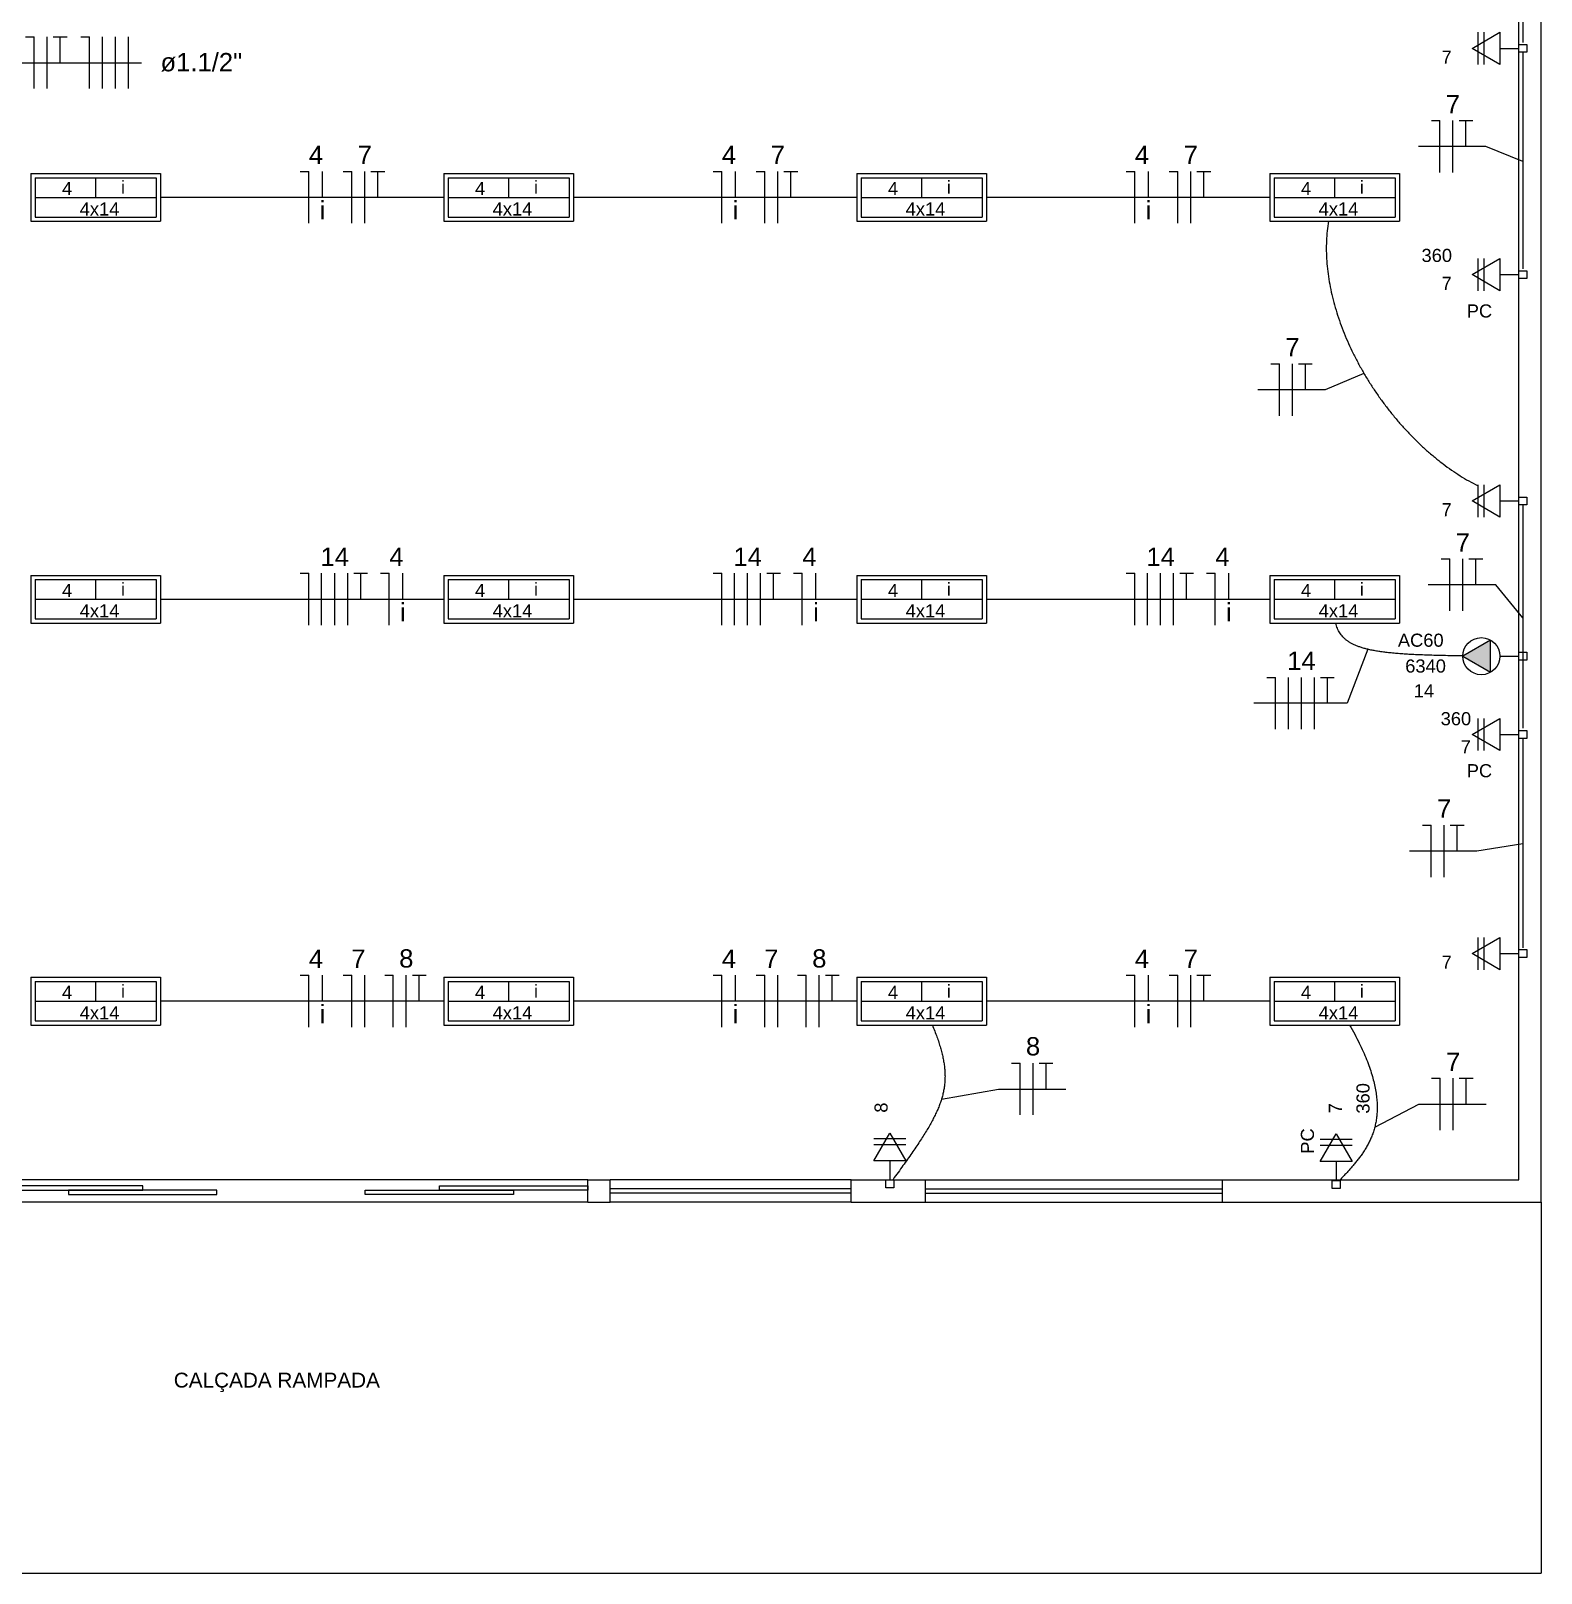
# Model space of a CAD drawing. Extents: x -47 to 87, y -70 to 0.
# Drawn here: x -20.36 to 0, y -70 to -49.21 of the extents above; entities that cross this region are included whole.
import ezdxf

# ---------------------------------------------------------------- set-up
doc = ezdxf.new("R2010")
doc.units = 0
doc.header["$MEASUREMENT"] = 0
doc.layers.get('0').update_dxf_attribs({"linetype": 'CONTINUOUS'})
for name, color, linetype in [('COR30', 1, 'CONTINUOUS'), ('EL-CONDUTOS', 4, 'CONTINUOUS'), ('EL-FIOS', 9, 'CONTINUOUS'), ('EL-TEXTOS_FIOS', 7, 'CONTINUOUS'), ('EL-TEXTOS_PONTOS', 3, 'CONTINUOUS'), ('P-SIMBOL', 3, 'CONTINUOUS'), ('PAREDES', 6, 'CONTINUOUS')]:
    doc.layers.add(name, color=color, linetype=linetype)
doc.styles.add('ARIAL', font='')
doc.styles.get('ARIAL').set_extended_font_data('Arial')

msp = doc.modelspace()

# ---------------------------------------------------------------- hatches: boundary and pattern name
at = {"layer": 'P-SIMBOL', "linetype": 'CONTINUOUS'}
for points in [[(-0.681, -57.642), (-1.056, -57.642), (-0.681, -57.425)], [(-0.681, -57.642), (-1.056, -57.642), (-0.681, -57.858)]]:
    msp.add_hatch(color=256, dxfattribs=at).paths.add_polyline_path(points)

# ---------------------------------------------------------------- linework, layer by layer
at = {"color": 8}
for p, q in [((-12.85, -64.7), (-20.85, -64.7)), ((-12.85, -65), (-20.85, -65))]:
    msp.add_line(p, q, dxfattribs=at)
for p, q in [((-9.3, -64.7), (-12.55, -64.7)), ((-9.3, -64.82), (-12.55, -64.82)), ((-8.3, -64.7), (-4.3, -64.7)), ((-8.3, -64.82), (-4.3, -64.82)), ((-0.6, -64.7), (-0.3, -64.7)), ((-12.85, -65), (-20.85, -65)), ((-9.3, -64.88), (-12.55, -64.88)), ((-9.3, -65), (-12.55, -65)), ((-8.3, -64.88), (-4.3, -64.88)), ((-8.3, -65), (-4.3, -65)), ((0, -65), (0, -70)), ((-44, -70), (0, -70))]:
    msp.add_line(p, q)
for points in [[(-18.85, -64.779), (-20.85, -64.779), (-20.85, -64.838), (-18.85, -64.838), (-18.85, -64.779)], [(-17.85, -64.838), (-19.85, -64.838), (-19.85, -64.897), (-17.85, -64.897), (-17.85, -64.838)], [(-15.85, -64.838), (-13.85, -64.838), (-13.85, -64.897), (-15.85, -64.897), (-15.85, -64.838)], [(-14.85, -64.779), (-12.85, -64.779), (-12.85, -64.838), (-14.85, -64.838), (-14.85, -64.779)]]:
    msp.add_lwpolyline(points, close=True)
at = {"layer": 'EL-CONDUTOS', "linetype": 'CONTINUOUS'}
for points, knots in [([(-0.247, -46.086), (-0.247, -46.134), (-0.247, -46.226), (-0.247, -46.362), (-0.247, -46.491), (-0.247, -46.615), (-0.247, -46.733), (-0.247, -46.847), (-0.247, -46.956), (-0.247, -47.061), (-0.247, -47.164), (-0.247, -47.263), (-0.247, -47.36), (-0.247, -47.455), (-0.247, -47.548), (-0.247, -47.641), (-0.247, -47.733), (-0.247, -47.825), (-0.247, -47.918), (-0.247, -48.011), (-0.247, -48.106), (-0.247, -48.202), (-0.247, -48.301), (-0.247, -48.403), (-0.247, -48.507), (-0.247, -48.616), (-0.247, -48.729), (-0.247, -48.846), (-0.247, -48.969), (-0.247, -49.097), (-0.247, -49.231), (-0.247, -49.323), (-0.247, -49.37)], [0, 0, 0, 0, 0.141941, 0.277248, 0.406391, 0.529841, 0.648068, 0.761543, 0.870738, 0.976122, 1.078167, 1.177343, 1.274121, 1.368971, 1.462365, 1.554773, 1.646666, 1.738514, 1.830789, 1.92396, 2.0185, 2.114877, 2.213565, 2.315032, 2.419749, 2.528188, 2.640819, 2.758114, 2.880541, 3.008573, 3.14268, 3.283333, 3.283333, 3.283333, 3.283333]), ([(-0.247, -49.503), (-0.247, -49.549), (-0.247, -49.64), (-0.247, -49.771), (-0.247, -49.895), (-0.247, -50.011), (-0.247, -50.12), (-0.247, -50.222), (-0.247, -50.32), (-0.247, -50.412), (-0.247, -50.499), (-0.247, -50.583), (-0.247, -50.664), (-0.247, -50.742), (-0.247, -50.819), (-0.247, -50.894), (-0.247, -50.968), (-0.247, -51.042), (-0.247, -51.117), (-0.247, -51.193), (-0.247, -51.271), (-0.247, -51.351), (-0.247, -51.435), (-0.247, -51.521), (-0.247, -51.613), (-0.247, -51.709), (-0.247, -51.81), (-0.247, -51.918), (-0.247, -52.033), (-0.247, -52.155), (-0.247, -52.285), (-0.247, -52.374), (-0.247, -52.42)], [0, 0, 0, 0, 0.140022, 0.27131, 0.394484, 0.510164, 0.61897, 0.72152, 0.818436, 0.910335, 0.997839, 1.081566, 1.162136, 1.240169, 1.316285, 1.391103, 1.465243, 1.539324, 1.613967, 1.68979, 1.767414, 1.847458, 1.930542, 2.017285, 2.108307, 2.204228, 2.305667, 2.413244, 2.527578, 2.64929, 2.778999, 2.917325, 2.917325, 2.917325, 2.917325]), ([(-14.793, -51.458), (-14.848, -51.458), (-14.955, -51.458), (-15.112, -51.458), (-15.262, -51.458), (-15.405, -51.458), (-15.542, -51.458), (-15.674, -51.458), (-15.8, -51.458), (-15.922, -51.458), (-16.041, -51.458), (-16.156, -51.458), (-16.268, -51.458), (-16.378, -51.458), (-16.486, -51.458), (-16.593, -51.458), (-16.7, -51.458), (-16.807, -51.458), (-16.914, -51.458), (-17.022, -51.458), (-17.132, -51.458), (-17.244, -51.458), (-17.359, -51.458), (-17.478, -51.458), (-17.6, -51.458), (-17.726, -51.458), (-17.858, -51.458), (-17.995, -51.458), (-18.138, -51.458), (-18.288, -51.458), (-18.445, -51.458), (-18.552, -51.458), (-18.607, -51.458)], [0, 0, 0, 0, 0.164499, 0.321262, 0.470842, 0.613789, 0.750659, 0.882002, 1.008371, 1.13032, 1.248401, 1.363166, 1.475168, 1.58496, 1.693093, 1.800122, 1.906598, 2.013074, 2.120102, 2.228236, 2.338028, 2.45003, 2.564795, 2.682875, 2.804824, 2.931194, 3.062537, 3.199406, 3.342354, 3.491933, 3.648696, 3.813196, 3.813196, 3.813196, 3.813196]), ([(-9.227, -51.458), (-9.282, -51.458), (-9.389, -51.458), (-9.546, -51.458), (-9.695, -51.458), (-9.838, -51.458), (-9.976, -51.458), (-10.107, -51.458), (-10.234, -51.458), (-10.356, -51.458), (-10.474, -51.458), (-10.589, -51.458), (-10.701, -51.458), (-10.811, -51.458), (-10.919, -51.458), (-11.027, -51.458), (-11.133, -51.458), (-11.24, -51.458), (-11.347, -51.458), (-11.456, -51.458), (-11.565, -51.458), (-11.678, -51.458), (-11.793, -51.458), (-11.911, -51.458), (-12.033, -51.458), (-12.16, -51.458), (-12.291, -51.458), (-12.428, -51.458), (-12.571, -51.458), (-12.721, -51.458), (-12.878, -51.458), (-12.985, -51.458), (-13.04, -51.458)], [0, 0, 0, 0, 0.1645, 0.321263, 0.470842, 0.61379, 0.75066, 0.882004, 1.008374, 1.130324, 1.248405, 1.363171, 1.475174, 1.584967, 1.693102, 1.800132, 1.90661, 2.013088, 2.120119, 2.228255, 2.338049, 2.450054, 2.564822, 2.682906, 2.804859, 2.931233, 3.06258, 3.199454, 3.342406, 3.491991, 3.648759, 3.813264, 3.813264, 3.813264, 3.813264]), ([(-3.66, -51.458), (-3.715, -51.458), (-3.822, -51.458), (-3.979, -51.458), (-4.129, -51.458), (-4.272, -51.458), (-4.409, -51.458), (-4.54, -51.458), (-4.667, -51.458), (-4.789, -51.458), (-4.907, -51.458), (-5.022, -51.458), (-5.134, -51.458), (-5.244, -51.458), (-5.353, -51.458), (-5.46, -51.458), (-5.567, -51.458), (-5.673, -51.458), (-5.781, -51.458), (-5.889, -51.458), (-5.999, -51.458), (-6.111, -51.458), (-6.226, -51.458), (-6.344, -51.458), (-6.466, -51.458), (-6.593, -51.458), (-6.724, -51.458), (-6.862, -51.458), (-7.005, -51.458), (-7.154, -51.458), (-7.311, -51.458), (-7.418, -51.458), (-7.473, -51.458)], [0, 0, 0, 0, 0.164502, 0.321267, 0.470848, 0.613798, 0.750669, 0.882014, 1.008386, 1.130336, 1.248419, 1.363185, 1.475189, 1.584982, 1.693117, 1.800147, 1.906624, 2.013101, 2.120131, 2.228266, 2.338059, 2.450062, 2.564829, 2.682911, 2.804861, 2.931232, 3.062577, 3.199448, 3.342397, 3.491978, 3.648742, 3.813244, 3.813244, 3.813244, 3.813244]), ([(-2.866, -51.778), (-2.872, -51.822), (-2.886, -51.911), (-2.895, -52.045), (-2.897, -52.181), (-2.891, -52.318), (-2.878, -52.457), (-2.857, -52.595), (-2.83, -52.735), (-2.796, -52.874), (-2.755, -53.014), (-2.709, -53.152), (-2.656, -53.29), (-2.598, -53.427), (-2.534, -53.563), (-2.465, -53.696), (-2.392, -53.828), (-2.313, -53.957), (-2.23, -54.083), (-2.143, -54.207), (-2.052, -54.327), (-1.957, -54.444), (-1.859, -54.557), (-1.757, -54.665), (-1.652, -54.769), (-1.545, -54.868), (-1.435, -54.962), (-1.323, -55.051), (-1.209, -55.133), (-1.093, -55.21), (-0.976, -55.281), (-0.896, -55.322), (-0.856, -55.343)], [0, 0, 0, 0, 0.133367, 0.267855, 0.403666, 0.540944, 0.679775, 0.8202, 0.962214, 1.105774, 1.250804, 1.3972, 1.544831, 1.693547, 1.843178, 1.993541, 2.14444, 2.29567, 2.447019, 2.598269, 2.749201, 2.899595, 3.049233, 3.197899, 3.345386, 3.491494, 3.636035, 3.778837, 3.919744, 4.058623, 4.195366, 4.329897, 4.329897, 4.329897, 4.329897]), ([(-0.247, -55.602), (-0.247, -55.65), (-0.247, -55.744), (-0.247, -55.879), (-0.247, -56.007), (-0.247, -56.127), (-0.247, -56.239), (-0.247, -56.346), (-0.247, -56.446), (-0.247, -56.541), (-0.247, -56.632), (-0.247, -56.718), (-0.247, -56.802), (-0.247, -56.882), (-0.247, -56.961), (-0.247, -57.039), (-0.247, -57.116), (-0.247, -57.192), (-0.247, -57.269), (-0.247, -57.348), (-0.247, -57.428), (-0.247, -57.511), (-0.247, -57.597), (-0.247, -57.687), (-0.247, -57.781), (-0.247, -57.88), (-0.247, -57.985), (-0.247, -58.096), (-0.247, -58.215), (-0.247, -58.34), (-0.247, -58.475), (-0.247, -58.567), (-0.247, -58.614)], [0, 0, 0, 0, 0.144706, 0.280381, 0.407664, 0.527196, 0.639618, 0.74557, 0.845692, 0.940625, 1.031009, 1.117485, 1.200693, 1.281274, 1.359867, 1.437113, 1.513653, 1.590128, 1.667176, 1.74544, 1.825559, 1.908174, 1.993924, 2.083452, 2.177396, 2.276398, 2.381097, 2.492135, 2.610151, 2.735787, 2.869681, 3.012476, 3.012476, 3.012476, 3.012476]), ([(-18.607, -56.875), (-18.552, -56.875), (-18.445, -56.875), (-18.288, -56.875), (-18.138, -56.875), (-17.995, -56.875), (-17.858, -56.875), (-17.726, -56.875), (-17.6, -56.875), (-17.478, -56.875), (-17.359, -56.875), (-17.244, -56.875), (-17.132, -56.875), (-17.022, -56.875), (-16.914, -56.875), (-16.807, -56.875), (-16.7, -56.875), (-16.593, -56.875), (-16.486, -56.875), (-16.378, -56.875), (-16.268, -56.875), (-16.156, -56.875), (-16.041, -56.875), (-15.922, -56.875), (-15.8, -56.875), (-15.674, -56.875), (-15.542, -56.875), (-15.405, -56.875), (-15.262, -56.875), (-15.112, -56.875), (-14.955, -56.875), (-14.848, -56.875), (-14.793, -56.875)], [0, 0, 0, 0, 0.164499, 0.321262, 0.470842, 0.613789, 0.750659, 0.882002, 1.008371, 1.13032, 1.248401, 1.363166, 1.475168, 1.58496, 1.693093, 1.800122, 1.906598, 2.013074, 2.120102, 2.228236, 2.338028, 2.45003, 2.564795, 2.682875, 2.804824, 2.931194, 3.062537, 3.199406, 3.342354, 3.491933, 3.648696, 3.813196, 3.813196, 3.813196, 3.813196]), ([(-13.04, -56.875), (-12.985, -56.875), (-12.878, -56.875), (-12.721, -56.875), (-12.571, -56.875), (-12.428, -56.875), (-12.291, -56.875), (-12.16, -56.875), (-12.033, -56.875), (-11.911, -56.875), (-11.793, -56.875), (-11.678, -56.875), (-11.565, -56.875), (-11.456, -56.875), (-11.347, -56.875), (-11.24, -56.875), (-11.133, -56.875), (-11.027, -56.875), (-10.919, -56.875), (-10.811, -56.875), (-10.701, -56.875), (-10.589, -56.875), (-10.474, -56.875), (-10.356, -56.875), (-10.234, -56.875), (-10.107, -56.875), (-9.976, -56.875), (-9.838, -56.875), (-9.695, -56.875), (-9.546, -56.875), (-9.389, -56.875), (-9.282, -56.875), (-9.227, -56.875)], [0, 0, 0, 0, 0.164505, 0.321274, 0.470858, 0.613811, 0.750684, 0.882032, 1.008405, 1.130358, 1.248442, 1.36321, 1.475215, 1.585009, 1.693145, 1.800176, 1.906654, 2.013132, 2.120162, 2.228297, 2.33809, 2.450093, 2.564859, 2.682941, 2.80489, 2.931261, 3.062604, 3.199474, 3.342422, 3.492001, 3.648765, 3.813264, 3.813264, 3.813264, 3.813264]), ([(-7.473, -56.875), (-7.418, -56.875), (-7.311, -56.875), (-7.154, -56.875), (-7.005, -56.875), (-6.862, -56.875), (-6.724, -56.875), (-6.593, -56.875), (-6.466, -56.875), (-6.344, -56.875), (-6.226, -56.875), (-6.111, -56.875), (-5.999, -56.875), (-5.889, -56.875), (-5.781, -56.875), (-5.673, -56.875), (-5.567, -56.875), (-5.46, -56.875), (-5.353, -56.875), (-5.244, -56.875), (-5.134, -56.875), (-5.022, -56.875), (-4.907, -56.875), (-4.789, -56.875), (-4.667, -56.875), (-4.54, -56.875), (-4.409, -56.875), (-4.272, -56.875), (-4.129, -56.875), (-3.979, -56.875), (-3.822, -56.875), (-3.715, -56.875), (-3.66, -56.875)], [0, 0, 0, 0, 0.164501, 0.321266, 0.470847, 0.613796, 0.750667, 0.882011, 1.008383, 1.130333, 1.248415, 1.363181, 1.475185, 1.584977, 1.693112, 1.800142, 1.90662, 2.013097, 2.120127, 2.228262, 2.338055, 2.450059, 2.564825, 2.682907, 2.804858, 2.931229, 3.062574, 3.199446, 3.342395, 3.491977, 3.648742, 3.813244, 3.813244, 3.813244, 3.813244]), ([(-1.055, -57.638), (-1.095, -57.637), (-1.172, -57.636), (-1.286, -57.635), (-1.395, -57.632), (-1.499, -57.629), (-1.597, -57.626), (-1.691, -57.622), (-1.78, -57.617), (-1.864, -57.612), (-1.944, -57.606), (-2.02, -57.599), (-2.091, -57.591), (-2.158, -57.582), (-2.22, -57.573), (-2.279, -57.562), (-2.334, -57.55), (-2.386, -57.537), (-2.433, -57.522), (-2.477, -57.507), (-2.518, -57.49), (-2.555, -57.471), (-2.589, -57.452), (-2.62, -57.43), (-2.648, -57.407), (-2.673, -57.383), (-2.696, -57.356), (-2.715, -57.328), (-2.732, -57.298), (-2.747, -57.266), (-2.759, -57.233), (-2.765, -57.209), (-2.768, -57.198)], [0, 0, 0, 0, 0.119114, 0.232937, 0.341582, 0.445164, 0.543796, 0.637596, 0.726684, 0.81118, 0.891211, 0.966907, 1.038403, 1.105841, 1.169369, 1.229148, 1.285349, 1.338157, 1.387775, 1.434425, 1.478355, 1.519836, 1.559172, 1.596696, 1.632768, 1.667775, 1.70212, 1.736209, 1.770443, 1.805199, 1.840826, 1.877635, 1.877635, 1.877635, 1.877635]), ([(-0.247, -58.75), (-0.247, -58.795), (-0.247, -58.883), (-0.247, -59.01), (-0.247, -59.129), (-0.247, -59.241), (-0.247, -59.347), (-0.247, -59.446), (-0.247, -59.54), (-0.247, -59.629), (-0.247, -59.714), (-0.247, -59.795), (-0.247, -59.873), (-0.247, -59.949), (-0.247, -60.023), (-0.247, -60.095), (-0.247, -60.167), (-0.247, -60.239), (-0.247, -60.312), (-0.247, -60.385), (-0.247, -60.46), (-0.247, -60.538), (-0.247, -60.619), (-0.247, -60.703), (-0.247, -60.791), (-0.247, -60.884), (-0.247, -60.983), (-0.247, -61.087), (-0.247, -61.198), (-0.247, -61.316), (-0.247, -61.442), (-0.247, -61.528), (-0.247, -61.573)], [0, 0, 0, 0, 0.135353, 0.262269, 0.381347, 0.493186, 0.598385, 0.697544, 0.79126, 0.880133, 0.964762, 1.045747, 1.123684, 1.199175, 1.272817, 1.34521, 1.416953, 1.488644, 1.560883, 1.634268, 1.709399, 1.786874, 1.867292, 1.951253, 2.039355, 2.132197, 2.230378, 2.334497, 2.445153, 2.562946, 2.688473, 2.822334, 2.822334, 2.822334, 2.822334]), ([(-14.793, -62.292), (-14.848, -62.292), (-14.955, -62.292), (-15.112, -62.292), (-15.262, -62.292), (-15.405, -62.292), (-15.542, -62.292), (-15.674, -62.292), (-15.8, -62.292), (-15.922, -62.292), (-16.041, -62.292), (-16.156, -62.292), (-16.268, -62.292), (-16.378, -62.292), (-16.486, -62.292), (-16.593, -62.292), (-16.7, -62.292), (-16.807, -62.292), (-16.914, -62.292), (-17.022, -62.292), (-17.132, -62.292), (-17.244, -62.292), (-17.359, -62.292), (-17.478, -62.292), (-17.6, -62.292), (-17.726, -62.292), (-17.858, -62.292), (-17.995, -62.292), (-18.138, -62.292), (-18.288, -62.292), (-18.445, -62.292), (-18.552, -62.292), (-18.607, -62.292)], [0, 0, 0, 0, 0.164499, 0.321262, 0.470842, 0.613789, 0.750659, 0.882002, 1.008371, 1.13032, 1.248401, 1.363166, 1.475168, 1.58496, 1.693093, 1.800122, 1.906598, 2.013074, 2.120102, 2.228236, 2.338028, 2.45003, 2.564795, 2.682875, 2.804824, 2.931194, 3.062537, 3.199406, 3.342354, 3.491933, 3.648696, 3.813196, 3.813196, 3.813196, 3.813196]), ([(-9.227, -62.292), (-9.282, -62.292), (-9.389, -62.292), (-9.546, -62.292), (-9.695, -62.292), (-9.838, -62.292), (-9.976, -62.292), (-10.107, -62.292), (-10.234, -62.292), (-10.356, -62.292), (-10.474, -62.292), (-10.589, -62.292), (-10.701, -62.292), (-10.811, -62.292), (-10.919, -62.292), (-11.027, -62.292), (-11.133, -62.292), (-11.24, -62.292), (-11.347, -62.292), (-11.456, -62.292), (-11.565, -62.292), (-11.678, -62.292), (-11.793, -62.292), (-11.911, -62.292), (-12.033, -62.292), (-12.16, -62.292), (-12.291, -62.292), (-12.428, -62.292), (-12.571, -62.292), (-12.721, -62.292), (-12.878, -62.292), (-12.985, -62.292), (-13.04, -62.292)], [0, 0, 0, 0, 0.1645, 0.321263, 0.470842, 0.61379, 0.75066, 0.882004, 1.008374, 1.130324, 1.248405, 1.363171, 1.475174, 1.584967, 1.693102, 1.800132, 1.90661, 2.013088, 2.120119, 2.228255, 2.338049, 2.450054, 2.564822, 2.682906, 2.804859, 2.931233, 3.06258, 3.199454, 3.342406, 3.491991, 3.648759, 3.813264, 3.813264, 3.813264, 3.813264]), ([(-3.66, -62.292), (-3.715, -62.292), (-3.822, -62.292), (-3.979, -62.292), (-4.129, -62.292), (-4.272, -62.292), (-4.409, -62.292), (-4.54, -62.292), (-4.667, -62.292), (-4.789, -62.292), (-4.907, -62.292), (-5.022, -62.292), (-5.134, -62.292), (-5.244, -62.292), (-5.353, -62.292), (-5.46, -62.292), (-5.567, -62.292), (-5.673, -62.292), (-5.781, -62.292), (-5.889, -62.292), (-5.999, -62.292), (-6.111, -62.292), (-6.226, -62.292), (-6.344, -62.292), (-6.466, -62.292), (-6.593, -62.292), (-6.724, -62.292), (-6.862, -62.292), (-7.005, -62.292), (-7.154, -62.292), (-7.311, -62.292), (-7.418, -62.292), (-7.473, -62.292)], [0, 0, 0, 0, 0.164502, 0.321267, 0.470848, 0.613798, 0.750669, 0.882014, 1.008386, 1.130336, 1.248419, 1.363185, 1.475189, 1.584982, 1.693117, 1.800147, 1.906624, 2.013101, 2.120131, 2.228266, 2.338059, 2.450062, 2.564829, 2.682911, 2.804861, 2.931232, 3.062577, 3.199448, 3.342397, 3.491978, 3.648742, 3.813244, 3.813244, 3.813244, 3.813244]), ([(-8.206, -62.615), (-8.195, -62.641), (-8.174, -62.694), (-8.145, -62.771), (-8.119, -62.845), (-8.097, -62.917), (-8.078, -62.986), (-8.063, -63.053), (-8.051, -63.118), (-8.042, -63.181), (-8.037, -63.243), (-8.035, -63.304), (-8.037, -63.363), (-8.042, -63.423), (-8.051, -63.482), (-8.063, -63.541), (-8.079, -63.6), (-8.098, -63.659), (-8.121, -63.719), (-8.147, -63.781), (-8.177, -63.843), (-8.21, -63.907), (-8.246, -63.973), (-8.287, -64.041), (-8.331, -64.112), (-8.378, -64.185), (-8.429, -64.261), (-8.483, -64.34), (-8.541, -64.423), (-8.603, -64.509), (-8.668, -64.6), (-8.713, -64.662), (-8.736, -64.693)], [0, 0, 0, 0, 0.08678, 0.169259, 0.247737, 0.322535, 0.393987, 0.462454, 0.528315, 0.591974, 0.653858, 0.714412, 0.774098, 0.833389, 0.892758, 0.952676, 1.013599, 1.075969, 1.140203, 1.206695, 1.275813, 1.347902, 1.423283, 1.502257, 1.585111, 1.672113, 1.763522, 1.859585, 1.960544, 2.066635, 2.178086, 2.295128, 2.295128, 2.295128, 2.295128]), ([(-2.583, -62.613), (-2.56, -62.654), (-2.514, -62.734), (-2.453, -62.853), (-2.399, -62.967), (-2.353, -63.076), (-2.314, -63.18), (-2.282, -63.279), (-2.256, -63.373), (-2.236, -63.463), (-2.222, -63.549), (-2.213, -63.632), (-2.21, -63.71), (-2.211, -63.784), (-2.217, -63.856), (-2.228, -63.924), (-2.242, -63.988), (-2.26, -64.05), (-2.281, -64.109), (-2.306, -64.166), (-2.333, -64.22), (-2.362, -64.272), (-2.393, -64.322), (-2.427, -64.37), (-2.461, -64.416), (-2.497, -64.461), (-2.533, -64.504), (-2.57, -64.547), (-2.607, -64.588), (-2.644, -64.629), (-2.681, -64.669), (-2.705, -64.695), (-2.717, -64.709)], [0, 0, 0, 0, 0.142192, 0.275827, 0.401362, 0.519261, 0.629998, 0.734057, 0.831927, 0.924109, 1.011105, 1.09342, 1.171557, 1.246011, 1.31726, 1.385763, 1.451947, 1.516203, 1.578878, 1.640274, 1.700639, 1.760173, 1.819027, 1.877303, 1.935063, 1.992331, 2.049098, 2.105331, 2.160976, 2.215965, 2.27022, 2.323666, 2.323666, 2.323666, 2.323666])]:
    msp.add_open_spline(points, degree=3, knots=knots, dxfattribs=at)
at = {"layer": 'EL-FIOS'}
for p, q in [((-20.43, -49.293), (-20.314, -49.293)), ((-20.314, -49.993), (-20.314, -49.293)), ((-20.139, -49.993), (-20.139, -49.293)), ((-20.057, -49.293), (-19.87, -49.293)), ((-19.963, -49.643), (-19.963, -49.293)), ((-19.684, -49.293), (-19.567, -49.293)), ((-19.567, -49.993), (-19.567, -49.293)), ((-19.392, -49.993), (-19.392, -49.293)), ((-19.217, -49.993), (-19.217, -49.293)), ((-19.042, -49.993), (-19.042, -49.293)), ((-1.48, -50.424), (-1.364, -50.424)), ((-1.364, -51.124), (-1.364, -50.424)), ((-1.189, -51.124), (-1.189, -50.424)), ((-1.107, -50.424), (-0.92, -50.424)), ((-1.014, -50.774), (-1.014, -50.424)), ((-16.729, -51.108), (-16.613, -51.108)), ((-16.613, -51.808), (-16.613, -51.108)), ((-16.426, -51.458), (-16.426, -51.108)), ((-16.148, -51.108), (-16.031, -51.108)), ((-16.031, -51.808), (-16.031, -51.108)), ((-15.856, -51.808), (-15.856, -51.108)), ((-15.774, -51.108), (-15.588, -51.108)), ((-15.681, -51.458), (-15.681, -51.108)), ((-11.162, -51.108), (-11.046, -51.108)), ((-11.046, -51.808), (-11.046, -51.108)), ((-10.86, -51.458), (-10.86, -51.108)), ((-10.581, -51.108), (-10.464, -51.108)), ((-10.464, -51.808), (-10.464, -51.108)), ((-10.289, -51.808), (-10.289, -51.108)), ((-10.207, -51.108), (-10.021, -51.108)), ((-10.114, -51.458), (-10.114, -51.108)), ((-5.596, -51.108), (-5.479, -51.108)), ((-5.479, -51.808), (-5.479, -51.108)), ((-5.293, -51.458), (-5.293, -51.108)), ((-5.014, -51.108), (-4.897, -51.108)), ((-4.897, -51.808), (-4.897, -51.108)), ((-4.722, -51.808), (-4.722, -51.108)), ((-4.641, -51.108), (-4.454, -51.108)), ((-4.547, -51.458), (-4.547, -51.108)), ((-3.645, -53.702), (-3.528, -53.702)), ((-3.528, -54.402), (-3.528, -53.702)), ((-3.353, -54.402), (-3.353, -53.702)), ((-3.272, -53.702), (-3.085, -53.702)), ((-3.178, -54.052), (-3.178, -53.702)), ((-16.729, -56.525), (-16.613, -56.525)), ((-16.613, -57.225), (-16.613, -56.525)), ((-16.438, -57.225), (-16.438, -56.525)), ((-16.262, -57.225), (-16.262, -56.525)), ((-16.087, -57.225), (-16.087, -56.525)), ((-16.006, -56.525), (-15.819, -56.525)), ((-15.912, -56.875), (-15.912, -56.525)), ((-15.645, -56.525), (-15.528, -56.525)), ((-15.528, -57.225), (-15.528, -56.525)), ((-15.342, -56.875), (-15.342, -56.525)), ((-11.162, -56.525), (-11.046, -56.525)), ((-11.046, -57.225), (-11.046, -56.525)), ((-10.871, -57.225), (-10.871, -56.525)), ((-10.696, -57.225), (-10.696, -56.525)), ((-10.521, -57.225), (-10.521, -56.525)), ((-10.439, -56.525), (-10.252, -56.525)), ((-10.346, -56.875), (-10.346, -56.525)), ((-10.079, -56.525), (-9.962, -56.525)), ((-9.962, -57.225), (-9.962, -56.525)), ((-9.775, -56.875), (-9.775, -56.525)), ((-5.596, -56.525), (-5.479, -56.525)), ((-5.479, -57.225), (-5.479, -56.525)), ((-5.304, -57.225), (-5.304, -56.525)), ((-5.129, -57.225), (-5.129, -56.525)), ((-4.954, -57.225), (-4.954, -56.525)), ((-4.872, -56.525), (-4.686, -56.525)), ((-4.779, -56.875), (-4.779, -56.525)), ((-4.512, -56.525), (-4.395, -56.525)), ((-4.395, -57.225), (-4.395, -56.525)), ((-4.209, -56.875), (-4.209, -56.525)), ((-1.348, -56.332), (-1.231, -56.332)), ((-1.231, -57.032), (-1.231, -56.332)), ((-1.056, -57.032), (-1.056, -56.332)), ((-0.974, -56.332), (-0.788, -56.332)), ((-0.881, -56.682), (-0.881, -56.332)), ((-3.698, -57.927), (-3.581, -57.927)), ((-3.581, -58.627), (-3.581, -57.927)), ((-3.406, -58.627), (-3.406, -57.927)), ((-3.231, -58.627), (-3.231, -57.927)), ((-3.056, -58.627), (-3.056, -57.927)), ((-2.974, -57.927), (-2.788, -57.927)), ((-2.881, -58.277), (-2.881, -57.927)), ((-1.6, -59.918), (-1.483, -59.918)), ((-1.483, -60.618), (-1.483, -59.918)), ((-1.308, -60.618), (-1.308, -59.918)), ((-1.226, -59.918), (-1.04, -59.918)), ((-1.133, -60.268), (-1.133, -59.918)), ((-16.729, -61.942), (-16.613, -61.942)), ((-16.613, -62.642), (-16.613, -61.942)), ((-16.426, -62.292), (-16.426, -61.942)), ((-16.148, -61.942), (-16.031, -61.942)), ((-16.031, -62.642), (-16.031, -61.942)), ((-15.856, -62.642), (-15.856, -61.942)), ((-15.588, -61.942), (-15.472, -61.942)), ((-15.472, -62.642), (-15.472, -61.942)), ((-15.297, -62.642), (-15.297, -61.942)), ((-15.215, -61.942), (-15.028, -61.942)), ((-15.122, -62.292), (-15.122, -61.942)), ((-11.162, -61.942), (-11.046, -61.942)), ((-11.046, -62.642), (-11.046, -61.942)), ((-10.86, -62.292), (-10.86, -61.942)), ((-10.581, -61.942), (-10.464, -61.942)), ((-10.464, -62.642), (-10.464, -61.942)), ((-10.289, -62.642), (-10.289, -61.942)), ((-10.022, -61.942), (-9.905, -61.942)), ((-9.905, -62.642), (-9.905, -61.942)), ((-9.73, -62.642), (-9.73, -61.942)), ((-9.648, -61.942), (-9.462, -61.942)), ((-9.555, -62.292), (-9.555, -61.942)), ((-5.596, -61.942), (-5.479, -61.942)), ((-5.479, -62.642), (-5.479, -61.942)), ((-5.293, -62.292), (-5.293, -61.942)), ((-5.014, -61.942), (-4.897, -61.942)), ((-4.897, -62.642), (-4.897, -61.942)), ((-4.722, -62.642), (-4.722, -61.942)), ((-4.641, -61.942), (-4.454, -61.942)), ((-4.547, -62.292), (-4.547, -61.942)), ((-7.141, -63.125), (-7.024, -63.125)), ((-7.024, -63.825), (-7.024, -63.125)), ((-6.849, -63.825), (-6.849, -63.125)), ((-6.768, -63.125), (-6.581, -63.125)), ((-6.674, -63.475), (-6.674, -63.125)), ((-1.476, -63.33), (-1.36, -63.33)), ((-1.36, -64.03), (-1.36, -63.33)), ((-1.185, -64.03), (-1.185, -63.33)), ((-1.103, -63.33), (-0.916, -63.33)), ((-1.01, -63.68), (-1.01, -63.33))]:
    msp.add_line(p, q, dxfattribs=at)
at = {"layer": 'EL-TEXTOS_FIOS'}
for p, q in [((-27.742, -49.643), (-18.867, -49.643)), ((-0.745, -50.774), (-1.655, -50.774)), ((-0.247, -50.975), (-0.745, -50.774)), ((-2.389, -53.83), (-2.91, -54.052)), ((-2.91, -54.052), (-3.82, -54.052)), ((-0.613, -56.682), (-1.523, -56.682)), ((-0.247, -57.123), (-0.613, -56.682)), ((-2.335, -57.549), (-2.613, -58.277)), ((-2.613, -58.277), (-3.873, -58.277)), ((-0.865, -60.268), (-1.775, -60.268)), ((-0.247, -60.173), (-0.865, -60.268)), ((-8.083, -63.611), (-7.316, -63.475)), ((-7.316, -63.475), (-6.406, -63.475)), ((-2.244, -63.991), (-1.651, -63.68)), ((-1.651, -63.68), (-0.741, -63.68))]:
    msp.add_line(p, q, dxfattribs=at)
at = {"layer": 'P-SIMBOL'}
for p, q in [((-0.931, -49.45), (-0.556, -49.233)), ((-0.854, -49.233), (-0.854, -49.666)), ((-0.773, -49.233), (-0.773, -49.666)), ((-0.556, -49.233), (-0.556, -49.666)), ((-0.556, -49.666), (-0.931, -49.45)), ((-0.556, -49.45), (-0.3, -49.45)), ((-0.3, -49.503), (-0.3, -49.397)), ((-0.3, -49.397), (-0.194, -49.397)), ((-0.194, -49.397), (-0.194, -49.503)), ((-0.194, -49.503), (-0.3, -49.503)), ((-20.357, -51.136), (-18.61, -51.136)), ((-20.357, -51.136), (-20.357, -51.781)), ((-20.299, -51.193), (-18.667, -51.193)), ((-20.299, -51.193), (-20.299, -51.723)), ((-19.483, -51.458), (-19.483, -51.193)), ((-18.667, -51.193), (-18.667, -51.723)), ((-18.61, -51.136), (-18.61, -51.781)), ((-14.79, -51.136), (-13.043, -51.136)), ((-14.79, -51.136), (-14.79, -51.781)), ((-14.733, -51.193), (-13.101, -51.193)), ((-14.733, -51.193), (-14.733, -51.723)), ((-13.917, -51.458), (-13.917, -51.193)), ((-13.101, -51.193), (-13.101, -51.723)), ((-13.043, -51.136), (-13.043, -51.781)), ((-9.224, -51.136), (-7.476, -51.136)), ((-9.224, -51.136), (-9.224, -51.781)), ((-9.166, -51.193), (-7.534, -51.193)), ((-9.166, -51.193), (-9.166, -51.723)), ((-8.35, -51.458), (-8.35, -51.193)), ((-7.534, -51.193), (-7.534, -51.723)), ((-7.476, -51.136), (-7.476, -51.781)), ((-3.657, -51.136), (-1.91, -51.136)), ((-3.657, -51.136), (-3.657, -51.781)), ((-3.599, -51.193), (-1.967, -51.193)), ((-3.599, -51.193), (-3.599, -51.723)), ((-2.783, -51.458), (-2.783, -51.193)), ((-1.967, -51.193), (-1.967, -51.723)), ((-1.91, -51.136), (-1.91, -51.781)), ((-20.299, -51.458), (-18.667, -51.458)), ((-14.733, -51.458), (-13.101, -51.458)), ((-9.166, -51.458), (-7.534, -51.458)), ((-3.599, -51.458), (-1.967, -51.458)), ((-20.299, -51.723), (-18.667, -51.723)), ((-14.733, -51.723), (-13.101, -51.723)), ((-9.166, -51.723), (-7.534, -51.723)), ((-3.599, -51.723), (-1.967, -51.723)), ((-20.357, -51.781), (-18.61, -51.781)), ((-14.79, -51.781), (-13.043, -51.781)), ((-9.224, -51.781), (-7.476, -51.781)), ((-3.657, -51.781), (-1.91, -51.781)), ((-0.931, -52.5), (-0.556, -52.283)), ((-0.854, -52.283), (-0.854, -52.717)), ((-0.773, -52.283), (-0.773, -52.717)), ((-0.556, -52.283), (-0.556, -52.717)), ((-0.556, -52.717), (-0.931, -52.5)), ((-0.556, -52.5), (-0.3, -52.5)), ((-0.3, -52.553), (-0.3, -52.447)), ((-0.3, -52.447), (-0.194, -52.447)), ((-0.194, -52.553), (-0.3, -52.553)), ((-0.194, -52.447), (-0.194, -52.553)), ((-0.931, -55.55), (-0.556, -55.334)), ((-0.854, -55.334), (-0.854, -55.767)), ((-0.773, -55.334), (-0.773, -55.767)), ((-0.556, -55.334), (-0.556, -55.767)), ((-0.3, -55.603), (-0.3, -55.497)), ((-0.3, -55.497), (-0.194, -55.497)), ((-0.194, -55.497), (-0.194, -55.603)), ((-0.556, -55.767), (-0.931, -55.55)), ((-0.556, -55.55), (-0.3, -55.55)), ((-0.194, -55.603), (-0.3, -55.603)), ((-20.357, -56.553), (-18.61, -56.553)), ((-20.357, -56.553), (-20.357, -57.197)), ((-20.299, -56.61), (-18.667, -56.61)), ((-20.299, -56.61), (-20.299, -57.14)), ((-19.483, -56.875), (-19.483, -56.61)), ((-18.667, -56.61), (-18.667, -57.14)), ((-18.61, -56.553), (-18.61, -57.197)), ((-14.79, -56.553), (-13.043, -56.553)), ((-14.79, -56.553), (-14.79, -57.197)), ((-14.733, -56.61), (-13.101, -56.61)), ((-14.733, -56.61), (-14.733, -57.14)), ((-13.917, -56.875), (-13.917, -56.61)), ((-13.101, -56.61), (-13.101, -57.14)), ((-13.043, -56.553), (-13.043, -57.197)), ((-9.224, -56.553), (-7.476, -56.553)), ((-9.224, -56.553), (-9.224, -57.197)), ((-9.166, -56.61), (-7.534, -56.61)), ((-9.166, -56.61), (-9.166, -57.14)), ((-8.35, -56.875), (-8.35, -56.61)), ((-7.534, -56.61), (-7.534, -57.14)), ((-7.476, -56.553), (-7.476, -57.197)), ((-3.657, -56.553), (-1.91, -56.553)), ((-3.657, -56.553), (-3.657, -57.197)), ((-3.599, -56.61), (-1.967, -56.61)), ((-3.599, -56.61), (-3.599, -57.14)), ((-2.783, -56.875), (-2.783, -56.61)), ((-1.967, -56.61), (-1.967, -57.14)), ((-1.91, -56.553), (-1.91, -57.197)), ((-20.299, -56.875), (-18.667, -56.875)), ((-14.733, -56.875), (-13.101, -56.875)), ((-9.166, -56.875), (-7.534, -56.875)), ((-3.599, -56.875), (-1.967, -56.875)), ((-20.299, -57.14), (-18.667, -57.14)), ((-14.733, -57.14), (-13.101, -57.14)), ((-9.166, -57.14), (-7.534, -57.14)), ((-3.599, -57.14), (-1.967, -57.14)), ((-20.357, -57.197), (-18.61, -57.197)), ((-14.79, -57.197), (-13.043, -57.197)), ((-9.224, -57.197), (-7.476, -57.197)), ((-3.657, -57.197), (-1.91, -57.197)), ((-0.681, -57.425), (-1.056, -57.642)), ((-0.681, -57.858), (-0.681, -57.425)), ((-1.056, -57.642), (-0.681, -57.858)), ((-0.556, -57.642), (-0.3, -57.642)), ((-0.3, -57.695), (-0.3, -57.589)), ((-0.3, -57.589), (-0.194, -57.589)), ((-0.194, -57.695), (-0.3, -57.695)), ((-0.194, -57.589), (-0.194, -57.695)), ((-0.931, -58.697), (-0.556, -58.48)), ((-0.854, -58.48), (-0.854, -58.913)), ((-0.773, -58.48), (-0.773, -58.913)), ((-0.556, -58.48), (-0.556, -58.913)), ((-0.556, -58.913), (-0.931, -58.697)), ((-0.556, -58.697), (-0.3, -58.697)), ((-0.3, -58.75), (-0.3, -58.644)), ((-0.3, -58.644), (-0.194, -58.644)), ((-0.194, -58.75), (-0.3, -58.75)), ((-0.194, -58.644), (-0.194, -58.75)), ((-0.931, -61.65), (-0.556, -61.434)), ((-0.854, -61.434), (-0.854, -61.867)), ((-0.773, -61.434), (-0.773, -61.867)), ((-0.556, -61.434), (-0.556, -61.867)), ((-0.556, -61.867), (-0.931, -61.65)), ((-0.556, -61.65), (-0.3, -61.65)), ((-0.3, -61.703), (-0.3, -61.597)), ((-0.3, -61.597), (-0.194, -61.597)), ((-0.194, -61.703), (-0.3, -61.703)), ((-0.194, -61.597), (-0.194, -61.703)), ((-20.357, -61.969), (-18.61, -61.969)), ((-20.357, -61.969), (-20.357, -62.614)), ((-20.299, -62.027), (-18.667, -62.027)), ((-20.299, -62.027), (-20.299, -62.557)), ((-19.483, -62.292), (-19.483, -62.027)), ((-18.667, -62.027), (-18.667, -62.557)), ((-18.61, -61.969), (-18.61, -62.614)), ((-14.79, -61.969), (-13.043, -61.969)), ((-14.79, -61.969), (-14.79, -62.614)), ((-14.733, -62.027), (-13.101, -62.027)), ((-14.733, -62.027), (-14.733, -62.557)), ((-13.917, -62.292), (-13.917, -62.027)), ((-13.101, -62.027), (-13.101, -62.557)), ((-13.043, -61.969), (-13.043, -62.614)), ((-9.224, -61.969), (-7.476, -61.969)), ((-9.224, -61.969), (-9.224, -62.614)), ((-9.166, -62.027), (-7.534, -62.027)), ((-9.166, -62.027), (-9.166, -62.557)), ((-8.35, -62.292), (-8.35, -62.027)), ((-7.534, -62.027), (-7.534, -62.557)), ((-7.476, -61.969), (-7.476, -62.614)), ((-3.657, -61.969), (-1.91, -61.969)), ((-3.657, -61.969), (-3.657, -62.614)), ((-3.599, -62.027), (-1.967, -62.027)), ((-3.599, -62.027), (-3.599, -62.557)), ((-2.783, -62.292), (-2.783, -62.027)), ((-1.967, -62.027), (-1.967, -62.557)), ((-1.91, -61.969), (-1.91, -62.614)), ((-20.299, -62.292), (-18.667, -62.292)), ((-14.733, -62.292), (-13.101, -62.292)), ((-9.166, -62.292), (-7.534, -62.292)), ((-3.599, -62.292), (-1.967, -62.292)), ((-20.299, -62.557), (-18.667, -62.557)), ((-14.733, -62.557), (-13.101, -62.557)), ((-9.166, -62.557), (-7.534, -62.557)), ((-3.599, -62.557), (-1.967, -62.557)), ((-20.357, -62.614), (-18.61, -62.614)), ((-14.79, -62.614), (-13.043, -62.614)), ((-9.224, -62.614), (-7.476, -62.614)), ((-3.657, -62.614), (-1.91, -62.614)), ((-8.996, -64.444), (-8.779, -64.069)), ((-8.563, -64.146), (-8.996, -64.146)), ((-8.563, -64.227), (-8.996, -64.227)), ((-8.779, -64.069), (-8.563, -64.444)), ((-2.98, -64.453), (-2.764, -64.078)), ((-2.547, -64.154), (-2.98, -64.154)), ((-2.764, -64.078), (-2.547, -64.453)), ((-2.547, -64.236), (-2.98, -64.236)), ((-8.563, -64.444), (-8.996, -64.444)), ((-8.779, -64.444), (-8.779, -64.7)), ((-2.547, -64.453), (-2.98, -64.453)), ((-2.764, -64.453), (-2.764, -64.709)), ((-8.832, -64.7), (-8.726, -64.7)), ((-8.832, -64.806), (-8.832, -64.7)), ((-8.726, -64.806), (-8.832, -64.806)), ((-8.726, -64.7), (-8.726, -64.806)), ((-2.817, -64.709), (-2.71, -64.709)), ((-2.817, -64.815), (-2.817, -64.709)), ((-2.71, -64.815), (-2.817, -64.815)), ((-2.71, -64.709), (-2.71, -64.815))]:
    msp.add_line(p, q, dxfattribs=at)
msp.add_circle((-0.806, -57.642), 0.25, dxfattribs=at)
at = {"layer": 'PAREDES'}
for p, q in [((0, -65), (0, -15)), ((-0.3, -64.7), (-0.3, -15.3)), ((-12.85, -65), (-12.85, -64.7)), ((-12.85, -64.7), (-12.55, -64.7)), ((-12.55, -65), (-12.55, -64.7)), ((-9.3, -64.7), (-8.3, -64.7)), ((-9.3, -65), (-9.3, -64.7)), ((-8.3, -65), (-8.3, -64.7)), ((-4.3, -64.7), (-0.3, -64.7)), ((-4.3, -64.7), (-4.3, -65)), ((-0.6, -64.7), (-0.3, -64.7)), ((-12.85, -65), (-12.55, -65)), ((-9.3, -65), (-8.3, -65)), ((-4.3, -65), (0, -65)), ((-0.3, -65), (0, -65))]:
    msp.add_line(p, q, dxfattribs=at)

# ---------------------------------------------------------------- texts
at = {"layer": 'COR30', "insert": (-17.042, -67.56), "char_height": 0.2, "width": 3.6, "attachment_point": 8, "style": 'ARIAL'}
msp.add_mtext('CALÇADA RAMPADA', dxfattribs=at)
at = {"layer": 'EL-TEXTOS_FIOS', "style": 'ARIAL'}
for s, insert, char_height, width, attachment_point in [('ø1.1/2"', (-18.61, -49.766), 0.2471, 2.07564, 7), ('7', (-1.189, -50.325), 0.247, 0.29652, 8), ('4', (-16.514, -51.009), 0.247, 0.29652, 8), ('7', (-15.856, -51.009), 0.247, 0.29652, 8), ('4', (-10.947, -51.009), 0.247, 0.29652, 8), ('7', (-10.289, -51.009), 0.247, 0.29652, 8), ('4', (-5.38, -51.009), 0.247, 0.29652, 8), ('7', (-4.722, -51.009), 0.247, 0.29652, 8), ('i', (-16.426, -51.754), 0.247, 0.29652, 8), ('i', (-10.86, -51.754), 0.247, 0.29652, 8), ('i', (-5.293, -51.754), 0.247, 0.29652, 8), ('7', (-3.353, -53.602), 0.247, 0.29652, 8), ('7', (-1.056, -56.233), 0.247, 0.29652, 8), ('14', (-16.262, -56.426), 0.2471, 0.59304, 8), ('4', (-15.43, -56.426), 0.247, 0.29652, 8), ('14', (-10.696, -56.426), 0.2471, 0.59304, 8), ('4', (-9.863, -56.426), 0.247, 0.29652, 8), ('14', (-5.129, -56.426), 0.2471, 0.59304, 8), ('4', (-4.296, -56.426), 0.247, 0.29652, 8), ('i', (-15.342, -57.171), 0.247, 0.29652, 8), ('i', (-9.775, -57.171), 0.247, 0.29652, 8), ('i', (-4.209, -57.171), 0.247, 0.29652, 8), ('14', (-3.231, -57.827), 0.2471, 0.59304, 8), ('7', (-1.308, -59.819), 0.247, 0.29652, 8), ('4', (-16.514, -61.842), 0.247, 0.29652, 8), ('7', (-15.943, -61.842), 0.247, 0.29652, 8), ('8', (-15.297, -61.842), 0.247, 0.29652, 8), ('4', (-10.947, -61.842), 0.247, 0.29652, 8), ('7', (-10.377, -61.842), 0.247, 0.29652, 8), ('8', (-9.73, -61.842), 0.247, 0.29652, 8), ('4', (-5.38, -61.842), 0.247, 0.29652, 8), ('7', (-4.722, -61.842), 0.247, 0.29652, 8), ('i', (-16.426, -62.588), 0.247, 0.29652, 8), ('i', (-10.86, -62.588), 0.247, 0.29652, 8), ('i', (-5.293, -62.588), 0.247, 0.29652, 8), ('8', (-6.849, -63.026), 0.247, 0.29652, 8), ('7', (-1.185, -63.231), 0.247, 0.29652, 8)]:
    msp.add_mtext(s, dxfattribs=dict(at, insert=insert, char_height=char_height, width=width, attachment_point=attachment_point))
at = {"layer": 'EL-TEXTOS_PONTOS', "style": 'ARIAL'}
for s, insert, char_height, width, attachment_point in [('7', (-1.274, -49.655), 0.176, 0.2118, 8), ('4', (-19.938, -51.427), 0.176, 0.2118, 7), ('i', (-19.143, -51.41), 0.176, 0.2118, 7), ('4', (-14.371, -51.427), 0.176, 0.2118, 7), ('i', (-13.576, -51.41), 0.176, 0.2118, 7), ('4', (-8.805, -51.427), 0.176, 0.2118, 7), ('i', (-8.01, -51.41), 0.176, 0.2118, 7), ('4', (-3.238, -51.427), 0.176, 0.2118, 7), ('i', (-2.443, -51.41), 0.176, 0.2118, 7), ('4x14', (-19.699, -51.703), 0.1765, 0.8472, 7), ('4x14', (-14.133, -51.703), 0.1765, 0.8472, 7), ('4x14', (-8.566, -51.703), 0.1765, 0.8472, 7), ('4x14', (-2.999, -51.703), 0.1765, 0.8472, 7), ('360', (-1.407, -52.331), 0.1765, 0.6354, 8), ('7', (-1.274, -52.705), 0.176, 0.2118, 8), ('PC', (-0.832, -53.08), 0.1765, 0.4236, 8), ('7', (-1.274, -55.755), 0.176, 0.2118, 8), ('4', (-19.938, -56.844), 0.176, 0.2118, 7), ('i', (-19.143, -56.827), 0.176, 0.2118, 7), ('4', (-14.371, -56.844), 0.176, 0.2118, 7), ('i', (-13.576, -56.827), 0.176, 0.2118, 7), ('4', (-8.805, -56.844), 0.176, 0.2118, 7), ('i', (-8.01, -56.827), 0.176, 0.2118, 7), ('4', (-3.238, -56.844), 0.176, 0.2118, 7), ('i', (-2.443, -56.827), 0.176, 0.2118, 7), ('4x14', (-19.699, -57.119), 0.1765, 0.8472, 7), ('4x14', (-14.133, -57.119), 0.1765, 0.8472, 7), ('4x14', (-8.566, -57.119), 0.1765, 0.8472, 7), ('4x14', (-2.999, -57.119), 0.1765, 0.8472, 7), ('AC60', (-1.623, -57.517), 0.1765, 0.8472, 8), ('6340', (-1.558, -57.865), 0.1765, 0.8472, 8), ('14', (-1.58, -58.197), 0.1765, 0.4236, 8), ('360', (-1.149, -58.575), 0.1765, 0.6354, 8), ('7', (-1.015, -58.95), 0.176, 0.2118, 8), ('PC', (-0.832, -59.276), 0.1765, 0.4236, 8), ('7', (-1.274, -61.855), 0.176, 0.2118, 8), ('4', (-19.938, -62.26), 0.176, 0.2118, 7), ('i', (-19.143, -62.244), 0.176, 0.2118, 7), ('4', (-14.371, -62.26), 0.176, 0.2118, 7), ('i', (-13.576, -62.244), 0.176, 0.2118, 7), ('4', (-8.805, -62.26), 0.176, 0.2118, 7), ('i', (-8.01, -62.244), 0.176, 0.2118, 7), ('4', (-3.238, -62.26), 0.176, 0.2118, 7), ('i', (-2.443, -62.244), 0.176, 0.2118, 7), ('4x14', (-19.699, -62.536), 0.1765, 0.8472, 7), ('4x14', (-14.133, -62.536), 0.1765, 0.8472, 7), ('4x14', (-8.566, -62.536), 0.1765, 0.8472, 7), ('4x14', (-2.999, -62.536), 0.1765, 0.8472, 7)]:
    msp.add_mtext(s, dxfattribs=dict(at, insert=insert, char_height=char_height, width=width, attachment_point=attachment_point))
at = {"layer": 'EL-TEXTOS_PONTOS', "attachment_point": 8, "rotation": 90.0002, "style": 'ARIAL'}
for s, insert, char_height, width in [('360', (-2.311, -63.601), 0.1765, 0.6354), ('8', (-8.807, -63.726), 0.176, 0.2118), ('7', (-2.686, -63.735), 0.176, 0.2118), ('PC', (-3.06, -64.176), 0.1765, 0.4236)]:
    msp.add_mtext(s, dxfattribs=dict(at, insert=insert, char_height=char_height, width=width))

doc.saveas('drawing.dxf')
